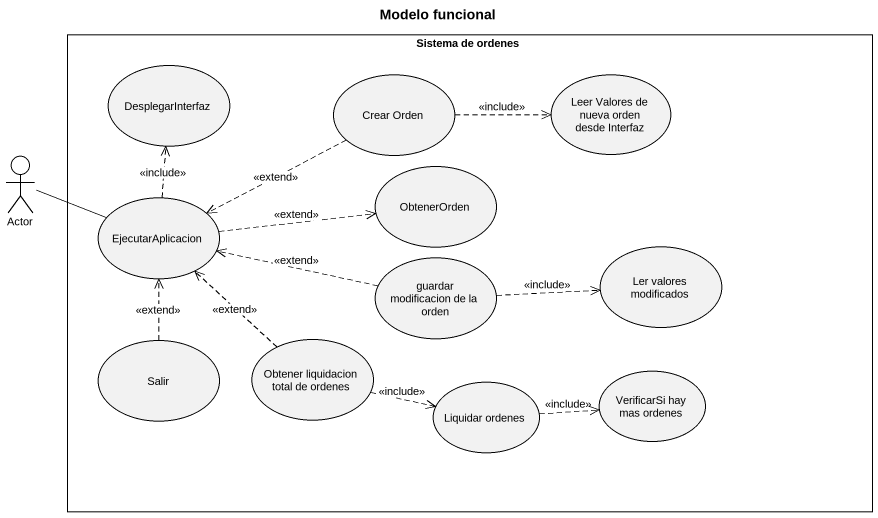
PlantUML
@startuml
title Modelo funcional
rectangle "Sistema de ordenes" as Sistema_de_ordenes {
  usecase DesplegarInterfaz
  usecase "Crear Orden" as Crear_Orden
  usecase "Leer Valores de nueva orden desde Interfaz" as Leer_Valores_de_nueva_orden
  usecase EjecutarAplicacion
  usecase ObtenerOrden
  usecase "guardar modificacion de la orden" as guardar_modificacion_de_la
  usecase "Ler valores modificados" as Ler_valores_modificados
  usecase Salir
  usecase "Obtener liquidacion total de ordenes" as Obtener_liquidacion_total
  usecase "Liquidar ordenes" as Liquidar_ordenes
  usecase "VerificarSi hay mas ordenes" as VerificarSi_hay_mas_ordenes
}
actor "Actor" as Actor_
Crear_Orden .right.> Leer_Valores_de_nueva_orden : <<include>>
Crear_Orden .left.> EjecutarAplicacion : <<extend>>
Actor_ -right- EjecutarAplicacion
EjecutarAplicacion .up.> DesplegarInterfaz : <<include>>
EjecutarAplicacion .right.> ObtenerOrden : <<extend>>
guardar_modificacion_de_la .left.> EjecutarAplicacion : <<extend>>
guardar_modificacion_de_la .right.> Ler_valores_modificados : <<include>>
Salir .up.> EjecutarAplicacion : <<extend>>
Obtener_liquidacion_total .up.> EjecutarAplicacion : <<extend>>
Obtener_liquidacion_total .right.> Liquidar_ordenes : <<include>>
Liquidar_ordenes .right.> VerificarSi_hay_mas_ordenes : <<include>>
@enduml
